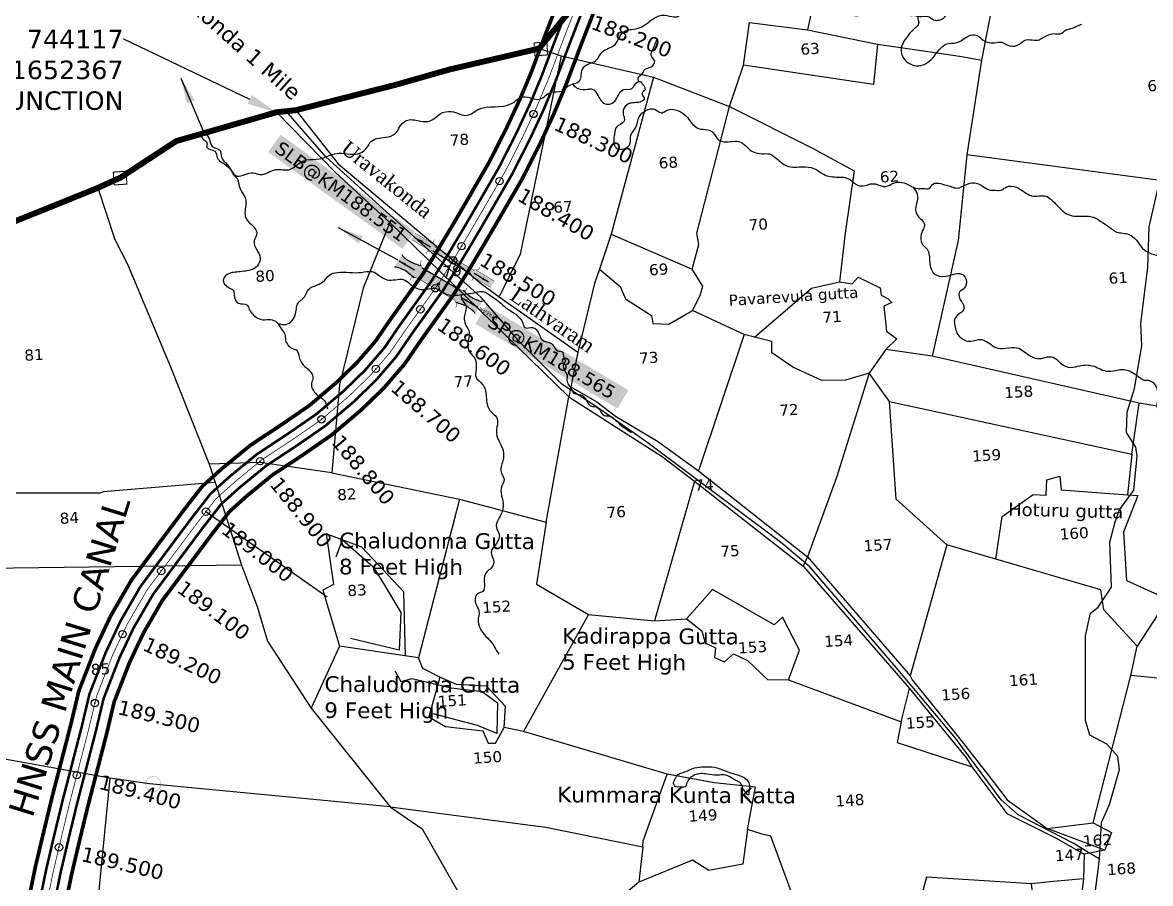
# Model space of a CAD drawing. Header units: inches. Extents: x 740725 to 749682, y 1648954 to 1653697.
# Drawn here: x 743762 to 745288, y 1651328 to 1652493 of the extents above; entities that cross this region are included whole.
import ezdxf
from ezdxf import colors
from ezdxf.entities.mleader import LeaderData, LeaderLine
from ezdxf.enums import TextEntityAlignment as Align
from ezdxf.math import Vec2, Vec3

# ---------------------------------------------------------------- set-up
doc = ezdxf.new("R2010")
doc.units = ezdxf.units.IN
doc.header["$MEASUREMENT"] = 0
doc.header["$PDMODE"] = 32
doc.header["$PDSIZE"] = 10
doc.linetypes.add('ACAD_ISO02W100', pattern=[15, 12, -3])
doc.linetypes.add('HIDDEN2', pattern=[0.1875, 0.125, -0.0625])
for name, color, linetype in [('CANAL1', 1, 'Continuous'), ('CSMark', 72, 'Continuous'), ('HILL', 223, 'Continuous'), ('PLOT', 7, 'Continuous'), ('PLOT NO', 7, 'Continuous'), ('ROADS', 6, 'Continuous'), ('STRUCTURE', 5, 'Continuous'), ('TANKS-STREAM', 4, 'Continuous'), ('VILLAGE BOUNDRY', 5, 'Continuous'), ('VILLAGE STONES', 240, 'Continuous')]:
    doc.layers.add(name, color=color, linetype=linetype)
doc.styles.get("Standard").update_dxf_attribs({"font": 'verdana_0.ttf'})
doc.styles.add('style1', font='romantic_0.ttf')
doc.dimstyles.get("Standard").update_dxf_attribs({"dimtxt": 0.18, "dimasz": 35, "dimexe": 0.18, "dimexo": 0.0625, "dimgap": 0.09, "dimtad": 0, "dimtih": 1, "dimtoh": 1, "dimdec": 4, "dimzin": 0, "dimdsep": 46, "dimtxsty": 'Standard', "dimcen": 0.09, "dimadec": 0, "dimazin": 0, "dimtfac": 1, "dimtdec": 4, "dimtofl": 0, "dimtmove": 0, "dimatfit": 3, "dimfxl": 0, "dimtolj": 1, "dimtzin": 0, "dimarcsym": 0})

# ---------------------------------------------------------------- blocks, each defined once
blk = doc.blocks.new('SLB')
at = {"layer": 'STRUCTURE'}
h = blk.add_hatch(dxfattribs=at)
h.set_pattern_fill('DOTS', color=6, scale=20, angle=320.3722, style=0)
h.set_pattern_definition([(320.372247934, (-159.4327, -72.9564), (1.2786241598, 0.5641323054), [0, -1.25])])
h.paths.add_polyline_path([(769699.5, 1706871.1), (769699.5, 1706861.1), (769729.1, 1706861.1), (769732.1, 1706863.1), (769792.1, 1706863.1), (769795.1, 1706861.1), (769824.7, 1706861.1), (769824.7, 1706871.1), (769795.1, 1706871.1), (769792.1, 1706869.1), (769732.1, 1706869.1), (769729.1, 1706871.1)])
at = {"layer": 'STRUCTURE', "color": 6, "linetype": 'ACAD_ISO02W100', "ltscale": 0.5, "const_width": 0.5}
for points in [[(769699.5, 1706871.1), (769729.1, 1706871.1)], [(769795.1, 1706871.1), (769824.7, 1706871.1)], [(769699.5, 1706861.1), (769729.1, 1706861.1)], [(769795.1, 1706861.1), (769824.7, 1706861.1)]]:
    blk.add_lwpolyline(points, dxfattribs=at)
at = {"layer": 'STRUCTURE', "color": 6, "const_width": 0.628}
for points in [[(769726.1, 1706877.1), (769726.1, 1706873.1), (769732.1, 1706869.1), (769792.1, 1706869.1), (769798.1, 1706873.1), (769798.1, 1706877.1)], [(769726.1, 1706855.1), (769726.1, 1706859.1), (769732.1, 1706863.1), (769792.1, 1706863.1), (769798.1, 1706859.1), (769798.1, 1706855.1)]]:
    blk.add_lwpolyline(points, dxfattribs=at)
at = {"layer": 'STRUCTURE', "color": 6}
blk.add_lwpolyline([(769732.1, 1706863.1), (769792.1, 1706863.1)], dxfattribs=at)
blk.add_lwpolyline([(769732.1, 1706863.1), (769792.1, 1706863.1)], dxfattribs=at)
at = {"layer": 'STRUCTURE', "color": 0}
blk.add_circle((769762.1, 1706866.1), 1.24, dxfattribs=at)
for points in [[(769703.8, 1706866), (769726.7, 1706866)], [(769818.6, 1706865.8), (769795.7, 1706865.8)]]:
    blk.add_leader(points, dimstyle='Standard', override={"dimasz": 10, "dimgap": 0.09, "dimtad": 0}, dxfattribs=at)
blk = doc.blocks.new('SP')
at = {"layer": 'STRUCTURE'}
h = blk.add_hatch(dxfattribs=at)
h.set_pattern_fill('DASH', color=256, scale=8, style=0)
edge = h.paths.add_edge_path()
edge.add_spline(control_points=[(769825.7, 1706742.1), (769825.3, 1706741.8), (769823.8, 1706740.8), (769820.9, 1706740.3), (769817, 1706739.7), (769811.4, 1706738.9), (769804, 1706739.7), (769798.4, 1706741), (769795.6, 1706741.6)], knot_values=[0, 0, 0, 0, 1.613557, 5.24513, 8.624976, 13.470124, 22.190216, 30.746377, 30.746377, 30.746377, 30.746377], degree=3, periodic=0)
edge.add_line((769795.6, 1706741.6), (769792.6, 1706739.6))
edge.add_line((769792.6, 1706739.6), (769732.6, 1706739.6))
edge.add_line((769732.6, 1706739.6), (769729.6, 1706741.6))
edge.add_spline(control_points=[(769729.6, 1706741.6), (769726.9, 1706740.9), (769721.3, 1706739.5), (769713.9, 1706738.5), (769708.3, 1706739.1), (769704.4, 1706739.6), (769701.5, 1706740), (769700, 1706741), (769699.5, 1706741.3)], knot_values=[0, 0, 0, 0, 8.556161, 17.276253, 22.121402, 25.501247, 29.13282, 30.746377, 30.746377, 30.746377, 30.746377], degree=3, periodic=0)
edge.add_line((769699.5, 1706741.3), (769699.5, 1706722.1))
edge.add_spline(control_points=[(769699.5, 1706722.1), (769700, 1706722.4), (769701.4, 1706723.4), (769704.3, 1706724), (769708.2, 1706724.5), (769713.8, 1706725.3), (769721.2, 1706724.5), (769726.8, 1706723.3), (769729.6, 1706722.6)], knot_values=[0, 0, 0, 0, 1.613557, 5.24513, 8.624976, 13.470124, 22.190216, 30.746377, 30.746377, 30.746377, 30.746377], degree=3, periodic=0)
edge.add_line((769729.6, 1706722.6), (769732.6, 1706724.6))
edge.add_line((769732.6, 1706724.6), (769792.6, 1706724.6))
edge.add_line((769792.6, 1706724.6), (769795.6, 1706722.6))
edge.add_spline(control_points=[(769795.6, 1706722.6), (769798.4, 1706723.3), (769803.9, 1706724.8), (769811.3, 1706725.8), (769817, 1706725.1), (769820.9, 1706724.7), (769823.8, 1706724.2), (769825.2, 1706723.3), (769825.7, 1706723)], knot_values=[0, 0, 0, 0, 8.556161, 17.276253, 22.121402, 25.501247, 29.13282, 30.746377, 30.746377, 30.746377, 30.746377], degree=3, periodic=0)
edge.add_line((769825.7, 1706723), (769825.7, 1706742.1))
h.paths.add_polyline_path([(769764.2, 1706732.1, -1), (769761.1, 1706732.1, -1)], flags=0)
h.paths.add_polyline_path([(769761.1, 1706732.1, 1), (769764.2, 1706732.1, 1)], flags=16)
at = {"layer": 'STRUCTURE', "const_width": 0.628}
for points in [[(769726.6, 1706747.6), (769726.6, 1706743.6), (769732.6, 1706739.6), (769792.6, 1706739.6), (769798.6, 1706743.6), (769798.6, 1706747.6)], [(769726.6, 1706716.6), (769726.6, 1706720.6), (769732.6, 1706724.6), (769792.6, 1706724.6), (769798.6, 1706720.6), (769798.6, 1706716.6)]]:
    blk.add_lwpolyline(points, dxfattribs=at)
at = {"layer": 'STRUCTURE', "color": 3}
blk.add_lwpolyline([(769732.6, 1706724.6), (769792.6, 1706724.6)], dxfattribs=at)
blk.add_lwpolyline([(769732.6, 1706724.6), (769792.6, 1706724.6)], dxfattribs=at)
at = {"layer": 'STRUCTURE', "color": 0}
blk.add_circle((769762.6, 1706732.1), 1.55, dxfattribs=at)
at = {"layer": 'STRUCTURE'}
for points in [[(769699.5, 1706741.3), (769700.9, 1706740.5), (769704.4, 1706739.6), (769707.8, 1706739.2), (769712.6, 1706738.8), (769721.3, 1706739.7), (769729.6, 1706741.6)], [(769825.7, 1706742.1), (769824.3, 1706741.3), (769820.8, 1706740.3), (769817.5, 1706739.8), (769812.7, 1706739.2), (769804, 1706739.9), (769795.6, 1706741.6)], [(769699.5, 1706722.1), (769700.9, 1706723), (769704.4, 1706724), (769707.7, 1706724.5), (769712.5, 1706725), (769721.2, 1706724.4), (769729.6, 1706722.6)], [(769825.7, 1706723), (769824.3, 1706723.8), (769820.8, 1706724.7), (769817.4, 1706725.1), (769812.6, 1706725.5), (769803.9, 1706724.6), (769795.6, 1706722.6)]]:
    blk.add_spline(points, degree=3, dxfattribs=at)
at = {"layer": 'STRUCTURE', "color": 0}
blk.add_text('STREAM', height=5, dxfattribs=at).set_placement((769684.3, 1706732.1), align=Align.MIDDLE_CENTER)
for points in [[(769727.4, 1706732.1), (769700.8, 1706732.1)], [(769824.4, 1706732.1), (769800.5, 1706732.1)]]:
    blk.add_leader(points, dimstyle='Standard', override={"dimasz": 10, "dimgap": 0.09, "dimtad": 0}, dxfattribs=at)

msp = doc.modelspace()

# ---------------------------------------------------------------- hatches: boundary and pattern name
at = {"layer": 'VILLAGE STONES'}
h = msp.add_hatch(color=256, dxfattribs=at)
edge = h.paths.add_edge_path(flags=16)
edge.add_arc((743938.4, 1651462.3), 9.7, -1.3911, 358.6089)
edge = h.paths.add_edge_path()
edge.add_arc((743938.4, 1651462.3), 10.9, -1.3911, 358.6089)

# ---------------------------------------------------------------- linework, layer by layer
at = {"color": 3}
msp.add_lwpolyline([(744009.9, 1651831.1), (744173.8, 1651715.7)], dxfattribs=at)
for p in [(744453.2, 1652369.5), (744407.2, 1652278.5), (744355.7, 1652190.4), (744300, 1652105), (744239.9, 1652024.4), (744166.3, 1651956.1), (744083.2, 1651899.5), (744009.9, 1651831.1), (743949.4, 1651750.8), (743896.9, 1651665.2), (743859.5, 1651572), (743835.1, 1651474.4), (743810.9, 1651376.7)]:
    msp.add_point(p, dxfattribs=at)
at = {"layer": 'CANAL1', "color": 1, "const_width": 5}
for points in [[(744491.4, 1652533.7), (744470.9, 1652481.1), (744450.1, 1652425.8), (744434.8, 1652389.3), (744416.6, 1652350.3), (744393.5, 1652304.8), (744366.8, 1652258.6), (744343.9, 1652219.3), (744323.3, 1652184.9), (744303.2, 1652152.5), (744279.6, 1652119.5), (744259.6, 1652091.5), (744239.5, 1652062.2), (744214.2, 1652032.9), (744186.4, 1652005.9), (744149.9, 1651974.9), (744113.3, 1651949.6), (744070.4, 1651921.3), (744032.8, 1651890.5), (744004.8, 1651865.4), (743978.7, 1651831.7), (743944.4, 1651785.9), (743909, 1651738.4), (743881.1, 1651690.4), (743860.5, 1651646.7), (743837.8, 1651588.5), (743826.8, 1651542.5), (743801.5, 1651444.4), (743791, 1651401), (743779, 1651350.5), (743764.5, 1651279.9)], [(744537.9, 1652515.4), (744517.6, 1652463.2), (744496.5, 1652407.3), (744480.5, 1652369.1), (744461.6, 1652328.4), (744437.5, 1652280.9), (744410, 1652233.5), (744386.9, 1652193.9), (744366, 1652158.9), (744344.9, 1652124.8), (744320.3, 1652090.4), (744300.5, 1652062.8), (744279.2, 1652031.6), (744250.7, 1651998.5), (744220, 1651968.8), (744180.3, 1651935.2), (744141.3, 1651908.1), (744100.1, 1651881), (744065.3, 1651852.5), (744041.6, 1651831.2), (744018.5, 1651801.4), (743984.5, 1651756), (743950.8, 1651710.9), (743925.4, 1651667.1), (743906.4, 1651626.9), (743885.6, 1651573.6), (743875.4, 1651530.4), (743850, 1651432.2), (743839.6, 1651389.4), (743827.9, 1651339.7), (743814, 1651272.4)]]:
    msp.add_lwpolyline(points, dxfattribs=at)
at = {"layer": 'CANAL1', "color": 5, "const_width": 3.5}
for points in [[(744505.3, 1652528.2), (744484.9, 1652475.7), (744464, 1652420.3), (744448.5, 1652383.2), (744430.1, 1652343.7), (744406.7, 1652297.6), (744379.8, 1652251.1), (744356.8, 1652211.7), (744336.1, 1652177.1), (744315.7, 1652144.2), (744291.8, 1652110.8), (744271.8, 1652082.9), (744251.4, 1652053), (744225.2, 1652022.6), (744196.5, 1651994.7), (744159, 1651963), (744121.7, 1651937.2), (744079.3, 1651909.2), (744042.5, 1651879.1), (744015.9, 1651855.2), (743990.6, 1651822.6), (743956.4, 1651776.9), (743921.5, 1651730.2), (743894.4, 1651683.4), (743874.3, 1651640.8), (743852.1, 1651584), (743841.4, 1651538.9), (743816, 1651440.8), (743805.5, 1651397.5), (743793.7, 1651347.2), (743779.4, 1651277.6)], [(743799.2, 1651274.6), (743813.2, 1651342.9), (743825, 1651392.9), (743835.4, 1651435.9), (743860.8, 1651534), (743871.3, 1651578.1), (743892.6, 1651632.9), (743912.1, 1651674.1), (743938.2, 1651719.1), (743972.4, 1651764.9), (744006.5, 1651810.5), (744030.6, 1651841.5), (744055.6, 1651863.9), (744091.2, 1651893.1), (744132.9, 1651920.6), (744171.2, 1651947.1), (744209.9, 1651979.9), (744239.7, 1652008.8), (744267.3, 1652040.8), (744288.2, 1652071.4), (744308.1, 1652099.2), (744332.4, 1652133.1), (744353.2, 1652166.7), (744374, 1652201.5), (744397.1, 1652241), (744424.3, 1652288.1), (744448.1, 1652335), (744466.8, 1652375.1), (744482.6, 1652412.9), (744503.6, 1652468.6), (744523.9, 1652520.9)]]:
    msp.add_lwpolyline(points, dxfattribs=at)
at = {"layer": 'CANAL1', "color": 1, "linetype": 'HIDDEN2', "ltscale": 100, "const_width": 1}
msp.add_lwpolyline([(744514.6, 1652524.6), (744494.3, 1652472.1), (744473.3, 1652416.6), (744457.6, 1652379.2), (744439.1, 1652339.4), (744415.5, 1652292.8), (744388.4, 1652246), (744365.4, 1652206.6), (744344.7, 1652171.9), (744324.1, 1652138.7), (744300, 1652105), (744280, 1652077.1), (744259.3, 1652046.9), (744232.5, 1652015.7), (744203.2, 1651987.3), (744165.1, 1651955), (744127.3, 1651928.9), (744085.2, 1651901.2), (744049.1, 1651871.5), (744023.2, 1651848.3), (743998.6, 1651816.6), (743964.4, 1651770.9), (743929.9, 1651724.7), (743903.3, 1651678.8), (743883.4, 1651636.8), (743861.7, 1651581.1), (743851.1, 1651536.5), (743825.7, 1651438.3), (743815.3, 1651395.2), (743803.4, 1651345.1), (743789.3, 1651276.1)], dxfattribs=at)
at = {"layer": 'HILL'}
for points in [[(744186, 1651769.8), (744194.6, 1651792.9), (744235.9, 1651756.9), (744248.7, 1651735.9), (744273.7, 1651694.7), (744271.5, 1651643.8), (744205.7, 1651659.5)], [(744265.3, 1651615.6), (744273.7, 1651601), (744288.9, 1651605.2), (744341.8, 1651592.6), (744383.6, 1651587.5), (744404.5, 1651572.3), (744403.4, 1651531), (744377.5, 1651541.6), (744317.5, 1651557.5)]]:
    msp.add_lwpolyline(points, dxfattribs=at)
at = {"layer": 'PLOT'}
for points in [[(744878.1, 1652735.8), (744848.3, 1652595.9), (744824.2, 1652483.3)], [(745081.3, 1652553.7), (745059.4, 1652442.1), (745039.8, 1652314), (745027.9, 1652198), (744992.8, 1652041.5), (744930.1, 1652050.8), (744907.3, 1652018.8), (744875.3, 1652009.3), (744843.4, 1652008.7), (744804, 1652026.6), (744775.7, 1652046), (744775.6, 1652061.4), (744752.1, 1652067.3), (744829.3, 1652133.5), (744867.3, 1652142.3), (744884.6, 1652139.5), (744892.6, 1652148.7), (744922.4, 1652134), (744923.9, 1652124.4), (744933.1, 1652119.1), (744938.2, 1652114.4), (744927.2, 1652109.5), (744930.9, 1652075.5), (744945.1, 1652065.2), (744930.1, 1652050.8)], [(744558.4, 1652206.6), (744668, 1652159.5), (744676.8, 1652192.7), (744674.2, 1652208), (744718.3, 1652379.6), (744737.6, 1652435.5), (744745.5, 1652493.1), (744824.2, 1652483.3), (744918.8, 1652464.1), (744959.2, 1652458.1), (745033, 1652447.2), (745059.4, 1652442.1)], [(744460.7, 1652458), (744490.8, 1652448.2), (744615.8, 1652419.4), (744718.3, 1652379.6), (744830.9, 1652323), (744887, 1652292.6), (744875.1, 1652208.2), (744867.3, 1652142.3)], [(744918.8, 1652464.1), (744913.5, 1652409.3), (744737.6, 1652435.5)], [(744490.8, 1652448.2), (744435, 1652179.8), (744406.8, 1652121.7)], [(745533.9, 1652432.3), (745491.6, 1652254.2), (745039.8, 1652314)], [(744615.8, 1652419.4), (744558.4, 1652206.6), (744542.6, 1652159.3), (744535.7, 1652139.8), (744513.1, 1652047.1)], [(744105.2, 1652371.8), (744185.5, 1652289.9), (744258.5, 1652222.6), (744501.1, 1651986.6), (744591.1, 1651928.9), (744627.2, 1651905.9), (744671.1, 1651872.4), (744818, 1651757.1), (744962.1, 1651591.8), (745039.3, 1651497.3), (745046.6, 1651485.5), (745093.7, 1651422.6), (745161.3, 1651388.8), (745198.7, 1651367.4), (745197.5, 1651334), (745152.1, 1651330.1), (745127.2, 1651327.3), (744985.2, 1651336.5), (744957.5, 1651234.6)], [(744131.7, 1652374.6), (744188.6, 1652302.1), (744383.4, 1652139.1), (744406.8, 1652121.7), (744513.1, 1652047.1), (744503.9, 1652000.3), (744501.1, 1651986.6)], [(743863.5, 1652269.4), (743886.7, 1652199.7), (743903.5, 1652166), (743961.7, 1652027.2), (744014.2, 1651895.6), (744022.1, 1651870.6), (743870.5, 1651857.9), (743866.1, 1651856.3), (743690.2, 1651856.2), (743596.7, 1651854.7)], [(744258.5, 1652222.6), (744222.6, 1652133.6), (744190.8, 1652002.6), (744180, 1651883.8), (744083, 1651897.8), (744014.2, 1651895.6)], [(744542.6, 1652159.3), (744570.5, 1652135.8), (744577.8, 1652119), (744612.7, 1652096.7), (744614.5, 1652086), (744636.5, 1652085), (744668.3, 1652103.5), (744678.8, 1652123.8), (744682.2, 1652136.2), (744668, 1652159.5)], [(744752.1, 1652067.3), (744738.1, 1652070.8), (744668.3, 1652103.5)], [(744738.1, 1652070.8), (744676.6, 1651886.5)], [(745410.8, 1651954.3), (745273, 1651977.9), (744992.8, 1652041.5)], [(745012.6, 1651786.2), (744944.1, 1651847.8), (744935.2, 1651980.1), (744907.3, 1652018.8), (744863.4, 1651877.4), (744824.1, 1651770.1)], [(744503.9, 1652000.3), (744539.1, 1651979.6), (744564.1, 1651960.6), (744620.9, 1651926.6), (744676.6, 1651886.5), (744824.1, 1651770.1), (744818, 1651757.1)], [(744180, 1651883.8), (744353, 1651848), (744470.5, 1651816.7), (744501.1, 1651986.6)], [(744935.2, 1651980.1), (745263.2, 1651909), (745273, 1651977.9)], [(745725.4, 1651933.1), (745703.5, 1651858.2), (745697.1, 1651836.9), (745732.4, 1651824.4), (745709.6, 1651713.3), (745680.1, 1651577.8), (745670.2, 1651577.3), (745579.5, 1651577.5), (745496.9, 1651585.7), (745261.9, 1651609.5)], [(745263.2, 1651909), (745257.3, 1651853.9), (745271, 1651853.2), (745251.9, 1651803.3), (745255.8, 1651738), (745311.9, 1651712.5), (745270.2, 1651648.9)], [(745079, 1651767), (745087.5, 1651824.7), (745129.3, 1651854.4), (745147.1, 1651853.5), (745148.1, 1651874.2), (745165.5, 1651879.2), (745167.4, 1651860.7), (745257.3, 1651853.9)], [(744022.1, 1651870.6), (744057.9, 1651758.8), (743714.8, 1651754.3), (743608.7, 1651754.6)], [(744671.1, 1651872.4), (744617, 1651683.1)], [(744353, 1651848), (744297.5, 1651633.4)], [(744470.5, 1651816.7), (744457.4, 1651732.9), (744527.7, 1651691.9), (744439.8, 1651533.4)], [(744279.9, 1651636), (744277.5, 1651722.5), (744220.9, 1651783), (744172.7, 1651801), (744182.3, 1651732.5), (744168.2, 1651724.8), (744190.8, 1651648.9)], [(745210.8, 1651409.8), (745261.9, 1651609.5), (745270.2, 1651648.9), (745225.2, 1651698), (745221.3, 1651725.1), (745079, 1651767), (745012.6, 1651786.2), (744962.8, 1651608.8)], [(744057.9, 1651758.8), (744079.2, 1651702.5), (744093.2, 1651655.7), (744152.2, 1651565.2), (744259, 1651431.7), (743933.5, 1651462.8), (743879.7, 1651470.2), (743666.8, 1651508.5), (743644.3, 1651510.6), (743531.4, 1651541.4)], [(744824.1, 1651770.1), (744962.8, 1651608.8), (744965.5, 1651603.5), (745030.1, 1651523.5), (745069.3, 1651473.3), (745094.5, 1651441.2), (745148.6, 1651402.1), (745210.8, 1651409.8), (745235.3, 1651397), (745226.4, 1651372.9), (745148.6, 1651402.1)], [(744527.6, 1651691.9), (744617, 1651683.1), (744660.3, 1651686.1), (744680.8, 1651669.9), (744685.7, 1651653.4), (744699.6, 1651646.6), (744698, 1651633.8), (744711.8, 1651627.8), (744723.9, 1651638.8), (744742.7, 1651629.7), (744769.9, 1651604), (744798.4, 1651603.4), (744813, 1651643.6), (744790.2, 1651688.3), (744778.8, 1651677.8), (744695.6, 1651725.6), (744660.3, 1651686.1), (744660.3, 1651686.1)], [(744832.6, 1651233.5), (744774.4, 1651391.6), (744762.7, 1651394.4), (744743, 1651400.8), (744753.8, 1651458.3), (744697.7, 1651463.9), (744634, 1651475.8), (744439.8, 1651533.4), (744413.4, 1651538.7), (744415.3, 1651567.5), (744389.5, 1651594.8), (744349.1, 1651597.3), (744326.5, 1651607), (744303.2, 1651618.7), (744297.5, 1651633.4), (744190.8, 1651648.9), (744152.2, 1651565.2)], [(744326.5, 1651607), (744311.3, 1651553.4), (744334.1, 1651540.1), (744384.5, 1651534.2), (744391.6, 1651517.6), (744401.9, 1651517.7), (744413.4, 1651538.7)], [(744798.4, 1651603.4), (744950.8, 1651546.5), (744945.2, 1651518.6), (745046.6, 1651485.5)], [(744950.8, 1651546.5), (744962.1, 1651591.8)], [(744259, 1651431.7), (744302.4, 1651401.7), (744470.4, 1651106.9), (744410.8, 1651111.7), (744382.3, 1651020.7), (744264.3, 1651034), (744261.3, 1650955.8), (743991.5, 1650996.9), (743836.1, 1651024.4), (743659.9, 1651029.7), (743657.9, 1651177.7), (743661.4, 1651186.9), (743666.8, 1651508.5)], [(743879.7, 1651470.2), (743836.1, 1651024.4)], [(744601, 1651377.2), (744601.7, 1651385.6), (744634, 1651475.8)], [(744259, 1651431.7), (744470, 1651404.2), (744601, 1651377.2), (744595.6, 1651329.5), (744570, 1651308.1), (744531.6, 1651218.4), (744517.9, 1651205.1), (744507.8, 1651170.3), (744493, 1651091.2), (744484, 1651089.5)], [(744743, 1651400.8), (744736.7, 1651353.8), (744690.5, 1651345.5), (744668.4, 1651359.5), (744595.6, 1651329.5)], [(745226.4, 1651372.9), (745198.7, 1651367.4)], [(745197.5, 1651334), (745195.1, 1651313), (745130.2, 1651301.5), (745127.2, 1651327.3)]]:
    msp.add_lwpolyline(points, dxfattribs=at)
at = {"layer": 'ROADS'}
for points in [[(745293.5, 1651152), (745275.3, 1651168), (745263.3, 1651177.6), (745249.5, 1651193.9), (745267.7, 1651244.6), (745267.5, 1651257.6), (745235.6, 1651283.3), (745210.5, 1651293.4), (745219.4, 1651360.5), (745183.5, 1651382.3), (745109.1, 1651420.8), (745086.2, 1651441), (745024.3, 1651524.6), (744944, 1651620), (744827.2, 1651756.4), (744787.7, 1651790), (744606.8, 1651925.2), (744539.6, 1651972.2), (744491.6, 1652003.8), (744435.8, 1652059.8), (744382.4, 1652121.1), (744263.7, 1652228.4), (744172.2, 1652311.4), (744118.4, 1652373.2)], [(745219.4, 1651360.5), (745222.2, 1651410.5), (745232.6, 1651434.7), (745246.4, 1651481.9), (745244.2, 1651499.8), (745229.3, 1651516.5), (745206, 1651528.6), (745200.3, 1651548.6), (745200.3, 1651663.1), (745207.3, 1651693.7), (745217.4, 1651701.8), (745235.5, 1651728.9), (745233.4, 1651790), (745240.3, 1651817.5), (745246.3, 1651833.4), (745265.8, 1651860.4), (745270.4, 1651906.4), (745268.3, 1651918.4), (745256, 1651938.2), (745256.5, 1651965.7), (745266.5, 1651997.7), (745276.6, 1652055.4), (745275.4, 1652086.1), (745284.9, 1652161.5), (745286.5, 1652216.7), (745302.7, 1652287.4)]]:
    msp.add_lwpolyline(points, dxfattribs=at)
at = {"layer": 'STRUCTURE', "color": 0}
for p in [(744344.3, 1652171.3), (744320.3, 1652133.5)]:
    msp.add_point(p, dxfattribs=at)
at = {"layer": 'TANKS-STREAM'}
for points in [[(744008.7, 1652344), (744014.5, 1652335.4), (744018.2, 1652325.6), (744029.1, 1652320), (744030.7, 1652311.1), (744036.3, 1652303.6), (744043.5, 1652294), (744051.7, 1652285.4), (744063, 1652287.5), (744073.9, 1652289.7), (744083.4, 1652287.4), (744104.6, 1652294.2), (744121.8, 1652294), (744137.7, 1652303.8), (744146.3, 1652307.3), (744163, 1652308.6), (744186.8, 1652316.1), (744214.9, 1652315.5), (744226.4, 1652322.2), (744233.8, 1652332.6), (744256.4, 1652338.6), (744268.2, 1652345.2), (744273, 1652353.8), (744284.7, 1652361.5), (744303.3, 1652359.3), (744313.5, 1652360.1), (744326.7, 1652369.5), (744341.9, 1652372.8), (744364, 1652367.7), (744377.8, 1652375.3), (744423.3, 1652383.5), (744439.2, 1652392.7), (744461.7, 1652389.6), (744477.3, 1652399.1), (744491.1, 1652400.5), (744499.5, 1652407.1), (744515.7, 1652414.6), (744519.5, 1652430), (744524.6, 1652435.6), (744538.2, 1652442.2), (744546.2, 1652453.3), (744563.1, 1652463.2), (744575.4, 1652480.8), (744593.5, 1652485.2), (744613.1, 1652496.8), (744627.1, 1652503.2), (744640.6, 1652501.3), (744648.3, 1652501.4), (744655.9, 1652509.2), (744670.1, 1652513.8), (744689.9, 1652515.9), (744702.7, 1652521.6), (744719.6, 1652521.1), (744735.1, 1652512.1), (744754.9, 1652512.5), (744769.2, 1652515.3), (744788.9, 1652507.3), (744804.8, 1652508.8), (744816.6, 1652510.7), (744836.3, 1652505.1), (744849.8, 1652504.3), (744864.9, 1652508.3), (744879.4, 1652505.2), (744890.1, 1652502.4), (744902, 1652506.6), (744910.9, 1652512.6), (744922.6, 1652516.4), (744934.6, 1652513.9), (744942.9, 1652512.8), (744948.6, 1652515.2), (744958.6, 1652510.1), (744962.1, 1652503.3), (744967.1, 1652503), (744974.5, 1652501.7), (744981.2, 1652501.8), (744988.6, 1652500.9), (744996.9, 1652496.3), (745003, 1652497), (745008.6, 1652499.4), (745013.2, 1652505.4), (745025.4, 1652507.5), (745036.5, 1652505.5), (745049.9, 1652510.7), (745055.9, 1652517), (745067, 1652523.4), (745077.1, 1652532.1), (745079.9, 1652539.4), (745082.5, 1652545.2), (745093.8, 1652557), (745093.7, 1652568.5), (745095.3, 1652574), (745101.5, 1652584), (745103.9, 1652592.3), (745103.6, 1652610.2), (745111.2, 1652623.6), (745110.8, 1652646.6), (745116.3, 1652658), (745117.1, 1652669.8), (745113.7, 1652682.3), (745111.2, 1652689.1), (745117.2, 1652699.7), (745118.1, 1652713), (745113.9, 1652724.4), (745118.9, 1652738.6), (745121.9, 1652751.3), (745118.4, 1652762.7), (745119.2, 1652768.8), (745125.6, 1652778.5), (745125.9, 1652785.6), (745123.6, 1652802), (745129.5, 1652811.2), (745132.9, 1652814.7), (745131.4, 1652819), (745132.1, 1652828.2), (745132.7, 1652832.4), (745134.5, 1652835.7), (745136.6, 1652838.9), (745134.1, 1652845.2), (745137.2, 1652854.1), (745148.4, 1652863.9), (745160, 1652869.1), (745165.5, 1652871.6)], [(744974, 1652501.7), (744973.3, 1652498.8), (744974.5, 1652494.7), (744972.9, 1652489), (744967.5, 1652483.8), (744957.6, 1652472.3), (744952.3, 1652463.1), (744951.4, 1652451.2), (744954.2, 1652444.9), (744974.1, 1652434.7), (744988.7, 1652440.8), (745006.9, 1652461), (745011.5, 1652464), (745026.1, 1652466.1), (745036.3, 1652471.6), (745044.9, 1652476.2), (745054.7, 1652475.3), (745059.8, 1652470.9), (745077.2, 1652465.8), (745086.9, 1652466.6), (745095.2, 1652462.6), (745106.9, 1652462.1), (745120.2, 1652469.8), (745131.2, 1652469.3), (745136.4, 1652469.6), (745141.1, 1652472), (745148.6, 1652475.8), (745157.3, 1652478.3), (745166.1, 1652478), (745174.1, 1652483.2), (745180.5, 1652485), (745189.5, 1652488.7), (745195.5, 1652491.1)], [(744595.5, 1652413.3), (744594.9, 1652418.1), (744601.3, 1652425.2), (744603.5, 1652429.5), (744612.5, 1652433.2), (744617.2, 1652441.1), (744612.4, 1652448.6), (744613.9, 1652455.1), (744620.2, 1652470.1)], [(744506.2, 1652409.9), (744513.3, 1652403.9), (744526.2, 1652403), (744532.7, 1652403.2), (744539.4, 1652396.2), (744550.2, 1652383.3), (744557.9, 1652383.3), (744564.6, 1652388.8), (744575.4, 1652402.5), (744585.9, 1652403.6), (744591.2, 1652410.2), (744596.9, 1652413.4), (744601.8, 1652408.6), (744603.8, 1652405.3), (744603.8, 1652401.5), (744602.2, 1652400.2), (744600.1, 1652396.4), (744603.1, 1652389.6), (744600.7, 1652387.2), (744593.2, 1652384.9), (744585.5, 1652384.3), (744578.8, 1652381.3), (744574.4, 1652371.2), (744576.1, 1652363.9), (744575.7, 1652359.7), (744565.4, 1652351.5), (744563, 1652342.8), (744561.9, 1652336.6), (744562.4, 1652328.4), (744564.8, 1652324), (744576, 1652322.3), (744584.1, 1652329.8), (744584.8, 1652340.3), (744591.9, 1652351.4), (744596.2, 1652365.4), (744605.4, 1652374.2), (744618, 1652375.6), (744625.8, 1652371.1), (744631.9, 1652373.3), (744635.6, 1652375.1), (744650.2, 1652373.4), (744660.6, 1652365.8), (744666.2, 1652358.4), (744676.7, 1652349.8), (744688.9, 1652347.9), (744695.9, 1652344.4), (744704, 1652334.1), (744710.9, 1652331.8), (744733.4, 1652331.4), (744742.7, 1652324.1), (744749.7, 1652318.6), (744762.3, 1652315.6), (744772.8, 1652315.3), (744782.1, 1652309.3), (744788.5, 1652303.6), (744795.9, 1652299.1), (744806.9, 1652297.6), (744817.4, 1652297.9), (744832.5, 1652295.8), (744848, 1652286.8), (744868.3, 1652284), (744874.4, 1652283.6), (744885, 1652278), (744890.3, 1652273.9), (744898.7, 1652272.1), (744912.5, 1652275.1), (744926.6, 1652271.5), (744930, 1652271.3), (744940.5, 1652276), (744962.6, 1652272.7), (744968.9, 1652269.6), (744976.9, 1652268.6), (744980.8, 1652268.6), (744988.1, 1652268.7), (744994.6, 1652274.8), (745010.1, 1652273.5), (745017.4, 1652271.6), (745024.4, 1652269.3), (745044.3, 1652275.8), (745052.2, 1652275.9), (745060, 1652272.5), (745069.2, 1652267.1), (745078.8, 1652266.1), (745088.1, 1652267.2), (745092.8, 1652270.5), (745106.9, 1652270.2), (745127.3, 1652258.8), (745137.8, 1652258.5), (745146.5, 1652258.4), (745153.7, 1652253.7), (745165.3, 1652242.2), (745174.5, 1652234.5), (745185, 1652231.3), (745197.2, 1652231.1), (745215.2, 1652228), (745219.1, 1652225.4), (745234.5, 1652215), (745241, 1652210.3), (745257, 1652207), (745270.6, 1652196.9), (745276.2, 1652189), (745289.6, 1652180.3), (745302.7, 1652176.8), (745314.5, 1652174.6), (745322.7, 1652168.1), (745334.9, 1652158.8), (745343.4, 1652153.3), (745363.1, 1652151.3), (745378.7, 1652148.4), (745389.6, 1652141.5), (745403.2, 1652131.6), (745428, 1652134.1), (745441.6, 1652133.6), (745454.1, 1652125.3), (745477.4, 1652123.2), (745490.2, 1652126.4), (745496.1, 1652128.6), (745507.3, 1652128.7), (745513, 1652128.5), (745517.8, 1652131.2), (745520.1, 1652132.8), (745522.9, 1652137.4), (745523.2, 1652144.1), (745523.2, 1652153.7), (745530.4, 1652162.8), (745534.7, 1652199.7), (745536.1, 1652218.9), (745539.1, 1652220.2), (745542.8, 1652224.1), (745543.6, 1652229.5), (745545.6, 1652244), (745549.8, 1652252.9), (745554.1, 1652255.3), (745564.5, 1652255.9), (745571.4, 1652252.8), (745573.8, 1652249.1), (745578.1, 1652243.6), (745589.8, 1652240.3), (745596.8, 1652241.2), (745603.3, 1652237.5), (745612.1, 1652227.1), (745614.5, 1652227.7), (745617.3, 1652222.9), (745619.6, 1652219.7), (745624.1, 1652216.1), (745628.4, 1652213.8), (745631.7, 1652213), (745637.3, 1652212), (745642.8, 1652211.4), (745648.6, 1652206.4), (745650, 1652203.6), (745653.4, 1652198.2), (745654.9, 1652195.2), (745658, 1652192.8), (745665.7, 1652189.3), (745676.6, 1652187.1), (745686.6, 1652189.2), (745691.1, 1652189.7), (745696.8, 1652185.6), (745703.7, 1652185.1), (745708.7, 1652185.4), (745712.1, 1652186.3), (745715.8, 1652188), (745719.9, 1652191), (745728.3, 1652198.2), (745734.8, 1652200.5), (745740.3, 1652200.1), (745744.8, 1652200.7), (745752.2, 1652203.8), (745764.6, 1652212), (745770.6, 1652212.2), (745776.6, 1652212.6), (745781.4, 1652216.2), (745791.2, 1652223.6), (745798.4, 1652226.7), (745804, 1652227.1), (745811.7, 1652230.5), (745817.7, 1652234.2), (745824.9, 1652239.1), (745833, 1652246.2), (745838.1, 1652248.4), (745844.8, 1652248.7), (745848.5, 1652247.5), (745857.5, 1652250), (745865.3, 1652254.5), (745875.1, 1652257.8), (745895.6, 1652263.9), (745908.8, 1652267.4), (745929.6, 1652276.4), (745947, 1652282.4)], [(744001.7, 1652341.9), (744006.5, 1652334.9), (744011.1, 1652330.5), (744011.2, 1652324.5), (744021.9, 1652319.1), (744025.3, 1652309.6), (744032.2, 1652303.3), (744043.1, 1652294.5), (744048.2, 1652286.1), (744052, 1652282), (744054.4, 1652274), (744057.5, 1652265.4), (744062.9, 1652256.6), (744063.1, 1652240.9), (744063.1, 1652231.1), (744074.5, 1652216.5), (744078.8, 1652208.7), (744075.1, 1652197.8), (744078.6, 1652185.5), (744083.4, 1652174.8), (744073.9, 1652159.5), (744068, 1652157.7), (744049.2, 1652155.2), (744041.6, 1652153.6), (744033.2, 1652144.5), (744040.3, 1652134.6), (744046.9, 1652130.5), (744048.5, 1652121.3), (744054, 1652113.2), (744065.2, 1652111.2), (744068.4, 1652105.4), (744072.9, 1652098.7), (744087, 1652090.8), (744097.4, 1652091.3), (744105.7, 1652087.4), (744112.2, 1652078), (744116.4, 1652071.4), (744117.6, 1652063.3), (744128.1, 1652051.6), (744132.2, 1652049.9), (744136, 1652040.3), (744143.6, 1652027.6), (744152.1, 1652019.7), (744154.7, 1652012.1), (744152.8, 1652004.9), (744159.5, 1651989.9), (744170, 1651981.6), (744174.3, 1651970.4)], [(744967, 1652270.3), (744972.3, 1652261.1), (744971.6, 1652248.1), (744970.3, 1652239.9), (744973.2, 1652231.8), (744980.3, 1652224.2), (744982.3, 1652218.2), (744979.7, 1652211.5), (744979.9, 1652192.8), (744985.8, 1652186.6), (744989.5, 1652168.5), (744995.7, 1652153.2), (745010.8, 1652149.8), (745034.9, 1652151.5), (745038.6, 1652145.5), (745036.1, 1652133.5), (745030, 1652128.5), (745032.1, 1652115.9), (745034.5, 1652112.9), (745035, 1652104.5), (745032.8, 1652101.2), (745028.4, 1652098.1), (745022.9, 1652090.1), (745023.5, 1652082.9), (745025.5, 1652074.8), (745030.3, 1652067.6), (745044.9, 1652061.9), (745058.8, 1652064.2), (745064.2, 1652062.5), (745072.7, 1652057.3), (745078.3, 1652053.5), (745107.4, 1652053), (745126.4, 1652041.6), (745138.2, 1652038.3), (745148.7, 1652040.5), (745159, 1652039.1), (745166.4, 1652032.1), (745180.5, 1652026.4), (745192.7, 1652028.7), (745201.7, 1652029.7), (745209.7, 1652028.7), (745228.2, 1652021.5), (745241.5, 1652022.4), (745248.6, 1652023.5), (745256.1, 1652022.8), (745273.9, 1652012.6), (745280.4, 1652009.1), (745285.3, 1652008.9), (745296.1, 1652000), (745298.4, 1651990.9), (745299.4, 1651984.6), (745296.9, 1651977.3), (745297.6, 1651969.8), (745299.4, 1651964.3), (745309.5, 1651953.8), (745310.3, 1651947.8), (745311.4, 1651943), (745313.6, 1651939.1), (745317.4, 1651933.9), (745327.4, 1651929.7), (745336.3, 1651928.7), (745341.9, 1651927.2), (745347.3, 1651924.7), (745352.2, 1651922.5), (745355.1, 1651921.4)], [(744107.1, 1652085.9), (744117.9, 1652084.5), (744131.1, 1652099), (744135.7, 1652115.1), (744139.4, 1652118), (744144.5, 1652124.2), (744148.4, 1652131.6), (744167.8, 1652141.7), (744177.3, 1652151.6), (744187.6, 1652155), (744220.4, 1652155), (744234.8, 1652156), (744255.2, 1652144.9), (744276.9, 1652145.2), (744293.9, 1652133.9), (744307.5, 1652132), (744320.4, 1652133.5), (744336.1, 1652125.2), (744355.6, 1652124.9), (744375, 1652127.9), (744385.2, 1652129), (744396, 1652122.8), (744404.2, 1652117.1), (744416.4, 1652106.8), (744438.6, 1652086.5), (744441.7, 1652080.2), (744451.9, 1652080.5), (744456.8, 1652077.6), (744461.4, 1652070.1), (744464.8, 1652063.5), (744477.5, 1652058.7), (744483.5, 1652050.6), (744485.6, 1652049), (744492.2, 1652047.3), (744494.4, 1652039), (744496, 1652033.7), (744494.1, 1652032.3), (744493.9, 1652026.2), (744497.1, 1652019.1), (744498.7, 1652016.6), (744498.4, 1652011.1), (744499.8, 1652004.2), (744503.6, 1651998.7), (744508.6, 1651991.2), (744517.2, 1651989.4), (744527.6, 1651977.2), (744531.6, 1651973.7), (744537.1, 1651973.3), (744543.7, 1651967.4), (744549, 1651961.3), (744555.4, 1651960.7), (744567.6, 1651951.8), (744586, 1651938.2)], [(744355.2, 1652124.8), (744355.9, 1652119.4), (744361.7, 1652109.6), (744359.4, 1652094.4), (744361.3, 1652084.4), (744366.3, 1652073.6), (744364.3, 1652059.1), (744367.4, 1652046.1), (744372.7, 1652040.2), (744375.2, 1652021.4), (744375.2, 1652013.9), (744384.2, 1652003.3), (744387.7, 1651996.8), (744390.4, 1651976.5), (744396.3, 1651965.6), (744403.2, 1651958.9), (744403, 1651936.9), (744412.1, 1651913.8), (744411.7, 1651900), (744409.2, 1651884.6), (744413.3, 1651874.9), (744409.3, 1651862.8), (744410.9, 1651849.2), (744411.7, 1651835), (744407.9, 1651824.8), (744402.9, 1651809.6), (744406.8, 1651800.5), (744402.9, 1651788.1), (744395.8, 1651775.7), (744399.4, 1651764.3), (744398, 1651757.6), (744388, 1651747), (744386.8, 1651732.4), (744384.4, 1651723.2), (744377.3, 1651719.9), (744375.4, 1651705.5), (744379.3, 1651697.1), (744378.2, 1651682.6), (744382.5, 1651670.3), (744391.2, 1651659.7), (744395.5, 1651655.5), (744400.5, 1651647.8), (744406.1, 1651638.1)], [(744642.2, 1651462.9), (744650.2, 1651475.9), (744655.6, 1651478), (744671.3, 1651484.2), (744684.6, 1651485.7), (744694.7, 1651485.7), (744723.4, 1651476.5), (744732, 1651474.1), (744743.6, 1651465.8), (744745.6, 1651458.4), (744744.7, 1651452.5), (744744.4, 1651447.8), (744736.7, 1651456.7), (744733.8, 1651462.9), (744724, 1651469.1), (744713.6, 1651474.4), (744701.8, 1651474.4), (744687.3, 1651475.9), (744680.7, 1651476.5), (744660.6, 1651463.8), (744658.5, 1651458.7), (744649.9, 1651458.4), (744645.8, 1651458.4), (744642.5, 1651463.8)]]:
    msp.add_spline(points, degree=3, dxfattribs=at)
at = {"layer": 'VILLAGE BOUNDRY', "linetype": 'ACAD_ISO02W100', "ltscale": 2, "const_width": 8}
msp.add_lwpolyline([(743690.4, 1652199.7), (743802.8, 1652244.9), (743863.5, 1652269.4), (743894.5, 1652283.5), (743969.5, 1652332.7), (744105.2, 1652371.8), (744131.7, 1652374.6), (744266.8, 1652409), (744338.8, 1652429.5), (744460.7, 1652458), (744557.7, 1652576.4), (744727.5, 1652735.3), (744729.8, 1652747.3), (744792.1, 1652743.3), (744834.7, 1652993.2), (744978.3, 1653002.9), (745003.9, 1653003.8), (745135.6, 1652999.9), (745190, 1653284.7), (745235.2, 1653262.5), (745430.9, 1653213.4)], dxfattribs=at)
at = {"layer": 'VILLAGE STONES', "const_width": 1.39}
for points in [[(744454, 1652465.7), (744471.3, 1652466.8), (744472.4, 1652449.4), (744455.1, 1652448.3)], [(743884.4, 1652290.8), (743901.7, 1652291.9), (743902.8, 1652274.5), (743885.5, 1652273.4)]]:
    msp.add_lwpolyline(points, close=True, dxfattribs=at)

# ---------------------------------------------------------------- block references
at = {"layer": 'STRUCTURE', "color": 0}
for name, p, rotation in [('SLB', (-798300.4, 590958.3), 328.7991924318845), ('SP', (2274766.1, 2730664.9), 149.449054288685)]:
    msp.add_blockref(name, p, dxfattribs=dict(at, rotation=rotation))

# ---------------------------------------------------------------- texts
at = {"layer": 'CSMark', "color": 1}
for s, rotation, p in [('188.200', 339.3148, (744533.1, 1652494.6)), ('188.300', 335.058, (744483.1, 1652358)), ('188.400', 329.9331, (744434.7, 1652262)), ('188.500', 329.1696, (744383.5, 1652174.6)), ('188.600', 324.412, (744326.7, 1652087.4)), ('188.700', 319.2823, (744264.6, 1652004)), ('188.800', 310.304, (744186.2, 1651931)), ('188.900', 309.3549, (744102.7, 1651874.1)), ('189.000', 322.2063, (744035.1, 1651811.4)), ('189.100', 323.2402, (743974.9, 1651731.5)), ('189.200', 334.7003, (743926.7, 1651653.5)), ('189.300', 346.6362, (743891.2, 1651567)), ('189.400', 345.5127, (743865.9, 1651465.9)), ('189.500', 346.7302, (743841.8, 1651368.2))]:
    msp.add_text(s, height=20, rotation=rotation, dxfattribs=at).set_placement(p, align=Align.MIDDLE_LEFT)
at = {"layer": 'PLOT NO'}
for s, p in [('63', (744827.5, 1652457.8)), ('60', (745297.1, 1652408.2)), ('78', (744352.9, 1652334.7)), ('68', (744635.7, 1652303.8)), ('62', (744935, 1652284.8)), ('67', (744493, 1652243.8)), ('70', (744757.4, 1652220)), ('69', (744622.6, 1652159.1)), ('80', (744089.8, 1652150.3)), ('79', (744343.1, 1652157.2)), ('61', (745244.6, 1652147.7)), ('Pavarevula gutta', (744805.1, 1652122.7)), ('71', (744857.3, 1652094.8)), ('81', (743777.1, 1652043.5)), ('73', (744609.2, 1652039.6)), ('77', (744358.2, 1652007.6)), ('158', (745109.9, 1651993.3)), ('72', (744798.9, 1651969)), ('159', (745066.5, 1651907.4)), ('82', (744200.6, 1651854.7)), ('74', (744684, 1651867.5)), ('76', (744565.1, 1651830.7)), ('84', (743824.9, 1651822.7)), ('160', (745185, 1651801.8)), ('75', (744719.1, 1651778)), ('157', (744919.4, 1651785.9)), ('83', (744214.3, 1651724.9)), ('152', (744403.4, 1651702.4)), ('154', (744866.2, 1651656.5)), ('153', (744749.7, 1651647.7)), ('85', (743867.1, 1651618)), ('161', (745116.4, 1651603.4)), ('156', (745024.7, 1651584.1)), ('151', (744343.2, 1651575.3)), ('155', (744976.7, 1651545.8)), ('150', (744391, 1651498.6)), ('148', (744881.4, 1651440.5)), ('149', (744682.5, 1651419.9)), ('162', (745216.4, 1651386.3)), ('147', (745178.5, 1651366.5)), ('168', (745249, 1651347.7))]:
    msp.add_text(s, height=15, rotation=3.6157, dxfattribs=at).set_placement(p, align=Align.MIDDLE_CENTER)
at = {"layer": 'ROADS', "insert": (743875, 1652639.3), "char_height": 21.22, "width": 474.426, "attachment_point": 1, "rotation": 318.2905}
msp.add_mtext('\\A1;From Uravakonda 1 Mile ', dxfattribs=at)
at = {"layer": 'STRUCTURE', "color": 0, "style": 'style1'}
msp.add_text('Uravakonda', height=20, rotation=321.3088, dxfattribs=at).set_placement((744312.3, 1652234.6), align=Align.MIDDLE_RIGHT)
msp.add_text('Lathvaram', height=20, rotation=325.37, dxfattribs=at).set_placement((744425.4, 1652127.5), align=Align.MIDDLE_LEFT)
at = {"layer": 'STRUCTURE', "color": 5, "char_height": 18.067, "width": 213.231, "attachment_point": 1, "bg_fill": 1, "box_fill_scale": 1.3, "bg_fill_color": 7, "bg_fill_true_color": 16777215, "bg_fill_transparency": 4390977}
for s, insert, rotation in [('SLB@KM188.551', (744112.1, 1652333.8), 324.2057), ('\\pi8.9053;SP@KM188.565', (744391.1, 1652102.9), 329.1696)]:
    msp.add_mtext(s, dxfattribs=dict(at, insert=insert, rotation=rotation))
at = {"layer": 'VILLAGE STONES'}
msp.add_text('HNSS MAIN CANAL', height=35, rotation=72.8241, dxfattribs=at).set_placement((743775, 1651415.3))
at = {"layer": 'VILLAGE STONES', "color": 0}
msp.add_text('Hoturu gutta', height=17.692, rotation=358.6089, dxfattribs=at).set_placement((745173.6, 1651832.6), align=Align.MIDDLE_CENTER)
at = {"layer": 'VILLAGE STONES', "color": 0, "char_height": 21.22, "width": 474.426, "attachment_point": 1, "rotation": 359.7237}
for s, insert in [('\\A1;Chaludonna Gutta\\P8 Feet High', (744190.1, 1651802.8)), ('\\A1;Kadirappa Gutta\\P5 Feet High', (744492.1, 1651673.8)), ('\\A1;Chaludonna Gutta\\P9 Feet High', (744170.2, 1651608.4)), ('\\A1;Kummara Kunta Katta', (744485.3, 1651458.9))]:
    msp.add_mtext(s, dxfattribs=dict(at, insert=insert))

# ---------------------------------------------------------------- leaders
at = {"layer": 'TANKS-STREAM', "color": 5}
for points in [[(743975.9, 1652417.9), (744006.9, 1652344.2)], [(744188.7, 1652215.6), (744269.5, 1652171.8)]]:
    msp.add_leader(points, dimstyle='Standard', override={"dimgap": 0.09, "dimtad": 0}, dxfattribs=at)
at = {"layer": 'VILLAGE STONES', "color": 6}
ml = msp.add_multileader_mtext('Standard', dxfattribs=at)
ml.set_content('744117\\P1652367\\PBI-JUNCTION', color=6)
ml.set_leader_properties()
ml.build(insert=Vec2(0, 0))
ml.multileader.update_dxf_attribs({"dogleg_length": 0.36, "arrow_head_size": 40})
ctx = ml.context
ctx.base_point, ctx.char_height, ctx.arrow_head_size, ctx.landing_gap_size, ctx.plane_origin = Vec3(743672.2, 1652470.6), 25, 40, 0.09, Vec3(741022.7, 1652514.9)
ctx.text_align_type = 2
notes = []
notes.append((ctx, [(0, (1, 1, 0), (743898.7, 1652470.6), (-1, 0), 0.36, [(0, [(744105.2, 1652371.8)], 0, [])])]))
ctx.mtext.insert, ctx.mtext.alignment, ctx.mtext.flow_direction = Vec3(743898.3, 1652483.4), 3, 5
for ctx, leaders in notes:
    for number, flags, end, landing, length, lines in leaders:
        leader = LeaderData()
        leader.index, (leader.has_last_leader_line, leader.has_dogleg_vector, leader.attachment_direction) = number, flags
        leader.last_leader_point, leader.dogleg_vector, leader.dogleg_length = Vec3(end), Vec3(landing), length
        for number, points, colour, breaks in lines:
            line = LeaderLine()
            line.index, line.vertices, line.color, line.breaks = number, Vec3.list(points), colors.encode_raw_color(colour), breaks
            leader.lines.append(line)
        ctx.leaders.append(leader)

doc.saveas('drawing.dxf')
